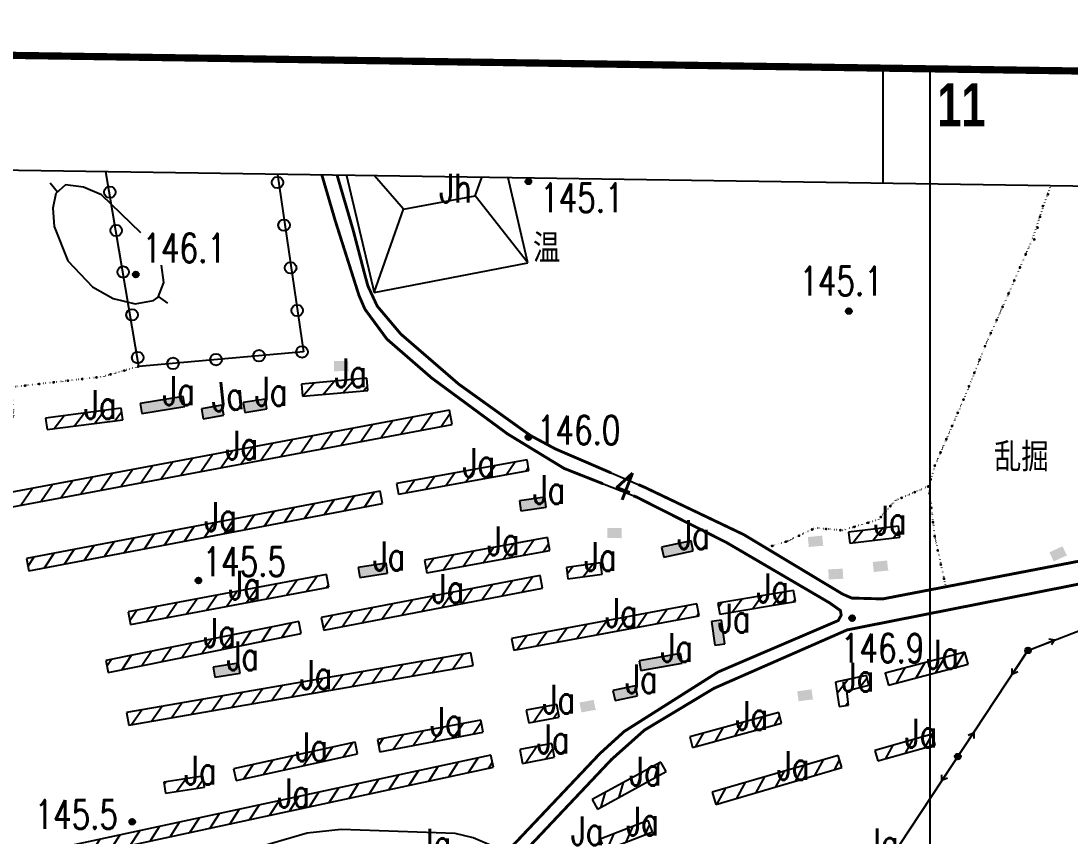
# Model space of a CAD drawing. Extents: x 408766 to 414302, y 5156573 to 5161925.
# Drawn here: x 410368 to 411097, y 5161133 to 5161699 of the extents above; entities that cross this region are included whole.
import ezdxf

# ---------------------------------------------------------------- set-up
doc = ezdxf.new("R2010")
doc.units = 0
doc.header["$LTSCALE"] = 1000
for name, pattern in [('0001', [0.5, 0.5, 0]), ('4222', [0.5, 0.5, 0]), ('5130', [1, 1, 0]), ('8111', [1, 1, 0]), ('8130', [1, 1, 0]), ('9100', [0.001, 0, -0.001]), ('9315', [1, 1, 0]), ('9995', [0.001, 0, -0.001])]:
    doc.linetypes.add(name, pattern=pattern)
doc.layers.get('0').update_dxf_attribs({"linetype": 'CONTINUOUS'})
for name, color, linetype in [('0001', 1, 'CONTINUOUS'), ('0001ADD', 1, 'CONTINUOUS'), ('0001BAK', 1, 'CONTINUOUS'), ('0002', 2, 'CONTINUOUS'), ('0002ADD', 2, 'CONTINUOUS'), ('0003ADD', 3, 'CONTINUOUS'), ('0003BAK', 3, 'CONTINUOUS'), ('0005ADD', 5, 'CONTINUOUS'), ('0005BAK', 5, 'CONTINUOUS'), ('0006', 6, 'CONTINUOUS'), ('0007', 7, 'CONTINUOUS'), ('0009', 9, 'CONTINUOUS'), ('0011ADD', 11, 'CONTINUOUS'), ('0011BAK', 11, 'CONTINUOUS'), ('0012', 12, 'CONTINUOUS'), ('0013', 13, 'CONTINUOUS'), ('0014', 151, 'CONTINUOUS'), ('0015', 15, 'CONTINUOUS'), ('0017', 85, 'CONTINUOUS'), ('0018', 7, 'CONTINUOUS')]:
    doc.layers.add(name, color=color, linetype=linetype)
doc.styles.add('CADSLDXJ', font='romanc', dxfattribs={"bigfont": 'cadsldxj'})
doc.styles.add('CDXT', font='hbold.shx', dxfattribs={"width": 0.75, "height": 20, "bigfont": 'cdxt.shx'})
doc.styles.add('SIMPLEX', font='simplex.shx', dxfattribs={"width": 0.75, "height": 20})
doc.styles.add('XDX', font='simplex.shx', dxfattribs={"height": 20, "bigfont": 'xdx.shx'})

# ---------------------------------------------------------------- blocks, each defined once
blk = doc.blocks.new('8140')
for radius in [0.0002, 0.000141, 0.0000832, 0.0000301]:
    blk.add_circle((0, 0), radius)
at = {"flags": 1}
blk.add_attdef('8140', (0, 0), '', height=0.0000001, dxfattribs=at)
blk = doc.blocks.new('9315')
blk.add_circle((0, 0), 0.0004)
at = {"flags": 1}
blk.add_attdef('9315', (0, 0), '', height=0.00000001, dxfattribs=at)
blk = doc.blocks.new('2111')
h = blk.add_hatch(color=256)
h.paths.add_polyline_path([(0.0005, 0.00035), (-0.0005, 0.00035), (-0.0005, -0.00035), (0.0005, -0.00035)])
h.paths.add_polyline_path([(0, 0), (0, 0), (0, 0), (0, 0)], flags=24)
blk.add_line((0.0005, -0.00035), (0.0005, -0.00035))
at = {"style": 'CADSLDXJ', "flags": 1}
blk.add_attdef('2111', (0, 0), '', height=0.00000001, dxfattribs=at)
blk = doc.blocks.new('9100')
blk.add_hatch(color=256).paths.add_polyline_path([(0.0001, 0, 1), (-0.0001, 0, 1)])
blk = doc.blocks.new('5130')
blk.add_hatch(color=256).paths.add_polyline_path([(0.0002, 0, 1), (-0.0002, 0, 1)])
for points in [[(0, 0), (0.002, 0)], [(0.001638, 0.000233), (0.002, 0), (0.001658, -0.000229)]]:
    blk.add_lwpolyline(points)
blk.add_circle((0, 0), 0.0002)
at = {"flags": 1}
blk.add_attdef('5130', (0, 0), '', height=0.000001, dxfattribs=at)
blk = doc.blocks.new('5131')
for points in [[(-0.001638, -0.000233), (-0.002, 0), (-0.001658, 0.000229)], [(0, 0), (-0.002, 0)]]:
    blk.add_lwpolyline(points)
at = {"flags": 1}
blk.add_attdef('5131', (0, 0), '', height=0.0000000001, dxfattribs=at)

msp = doc.modelspace()

# ---------------------------------------------------------------- hatches: boundary and pattern name
at = {"layer": '0001ADD', "linetype": '0001'}
h = msp.add_hatch(dxfattribs=at)
h.set_pattern_fill('U', color=256, scale=10, angle=50.13028, style=0, pattern_type=0)
h.set_pattern_definition([(50.13027703, (0, 0), (-7.675040084, 6.41044146), [])])
h.paths.add_polyline_path([(410563.96, 5161438.04), (410609.44, 5161442.12), (410608.68, 5161450.54), (410563.21, 5161446.46)])
for points in [[(410452.44, 5161426.1), (410482.2, 5161430.87), (410481.09, 5161437.78), (410451.33, 5161433.01)], [(410523.88, 5161426.8), (410539.33, 5161429.24), (410538.24, 5161436.15), (410522.79, 5161433.71)], [(410495.04, 5161422.45), (410509.29, 5161425), (410508.06, 5161431.89), (410493.8, 5161429.34)], [(410715.77, 5161358.54), (410733.31, 5161360.97), (410732.35, 5161367.9), (410714.81, 5161365.47)], [(410814.94, 5161326.29), (410835.41, 5161330.74), (410833.93, 5161337.58), (410813.45, 5161333.13)], [(410603.81, 5161312.14), (410623.12, 5161315.16), (410622.04, 5161322.08), (410602.73, 5161319.06)], [(410857.32, 5161266.13), (410855.1, 5161282.58), (410848.16, 5161281.64), (410850.39, 5161265.19)], [(410503.07, 5161242.9), (410520.63, 5161245.7), (410519.52, 5161252.62), (410501.96, 5161249.81)], [(410799.02, 5161247.45), (410827.78, 5161252.55), (410826.55, 5161259.44), (410797.8, 5161254.34)], [(410781.14, 5161226.72), (410796.72, 5161230.05), (410795.26, 5161236.89), (410779.68, 5161233.56)]]:
    msp.add_hatch(color=256, dxfattribs=at).paths.add_polyline_path(points)
h = msp.add_hatch(dxfattribs=at)
h.set_pattern_fill('U', color=256, scale=10, angle=55.58417, style=0, pattern_type=0)
h.set_pattern_definition([(55.58416504, (0, 0), (-8.249573256, 5.651950203), [])])
h.paths.add_polyline_path([(410355.04, 5161359.92), (410668.08, 5161418.41), (410666.23, 5161428.34), (410353.18, 5161369.85)])
h = msp.add_hatch(dxfattribs=at)
h.set_pattern_fill('U', color=256, scale=10, angle=52.42262, style=0, pattern_type=0)
h.set_pattern_definition([(52.42262336, (0, 0), (-7.925304987, 6.098322792), [])])
h.paths.add_polyline_path([(410386.52, 5161414.95), (410439.08, 5161421.8), (410438.04, 5161429.79), (410385.47, 5161422.94)])
h = msp.add_hatch(dxfattribs=at)
h.set_pattern_fill('U', color=256, scale=10, angle=55.23921, style=0, pattern_type=0)
h.set_pattern_definition([(55.23920727, (0, 0), (-8.215395539, 5.70151525), [])])
h.paths.add_polyline_path([(410630.65, 5161370.07), (410721.31, 5161386.45), (410719.98, 5161393.81), (410629.32, 5161377.43)])
h = msp.add_hatch(dxfattribs=at)
h.set_pattern_fill('U', color=256, scale=10, angle=55.76816, style=0, pattern_type=0)
h.set_pattern_definition([(55.7681648, (0, 0), (-8.267681367, 5.625428412), [])])
h.paths.add_polyline_path([(410373.89, 5161316.8), (410619.57, 5161363.52), (410617.94, 5161372.08), (410372.26, 5161325.36)])
h = msp.add_hatch(dxfattribs=at)
h.set_pattern_fill('U', color=256, scale=10, angle=51.72804, style=0, pattern_type=0)
h.set_pattern_definition([(51.72803666, (0, 0), (-7.850795543, 6.193949413), [])])
h.paths.add_polyline_path([(410944.24, 5161336.07), (410978.87, 5161340.15), (410977.96, 5161347.85), (410943.33, 5161343.76)])
h = msp.add_hatch(dxfattribs=at)
h.set_pattern_fill('U', color=256, scale=10, angle=55.39234, style=0, pattern_type=0)
h.set_pattern_definition([(55.392345, (0, 0), (-8.230604944, 5.679537151), [])])
h.paths.add_polyline_path([(410650.42, 5161315.28), (410735.78, 5161330.93), (410734.15, 5161339.85), (410648.79, 5161324.2)])
h = msp.add_hatch(dxfattribs=at)
h.set_pattern_fill('U', color=256, scale=10, angle=52.84406, style=0, pattern_type=0)
h.set_pattern_definition([(52.84406074, (0, 0), (-7.969946222, 6.039864007), [])])
h.paths.add_polyline_path([(410748.37, 5161311.24), (410772.09, 5161314.51), (410771.02, 5161322.3), (410747.3, 5161319.03)])
h = msp.add_hatch(dxfattribs=at)
h.set_pattern_fill('U', color=256, scale=10, angle=55.67973, style=0, pattern_type=0)
h.set_pattern_definition([(55.67973026, (0, 0), (-8.258988821, 5.638182655), [])])
h.paths.add_polyline_path([(410444.47, 5161279.52), (410582.4, 5161305.53), (410580.76, 5161314.22), (410442.83, 5161288.21)])
h = msp.add_hatch(dxfattribs=at)
h.set_pattern_fill('U', color=256, scale=10, angle=55.86602, style=0, pattern_type=0)
h.set_pattern_definition([(55.86601858, (0, 0), (-8.27727681, 5.611300082), [])])
h.paths.add_polyline_path([(410578.73, 5161275.45), (410730.74, 5161304.63), (410729.01, 5161313.64), (410577, 5161284.46)])
h = msp.add_hatch(dxfattribs=at)
h.set_pattern_fill('U', color=256, scale=10, angle=54.40312, style=0, pattern_type=0)
h.set_pattern_definition([(54.4031201, (0, 0), (-8.1313246, 5.82078691), [])])
h.paths.add_polyline_path([(410853.8, 5161286.7), (410906.43, 5161295.42), (410905.16, 5161303.07), (410852.53, 5161294.35)])
h = msp.add_hatch(dxfattribs=at)
h.set_pattern_fill('U', color=256, scale=10, angle=55.54867, style=0, pattern_type=0)
h.set_pattern_definition([(55.54866958, (0, 0), (-8.246070219, 5.657059833), [])])
h.paths.add_polyline_path([(410710.74, 5161261.58), (410839.45, 5161285.55), (410837.9, 5161293.86), (410709.19, 5161269.89)])
h = msp.add_hatch(dxfattribs=at)
h.set_pattern_fill('U', color=256, scale=10, angle=56.37592, style=0, pattern_type=0)
h.set_pattern_definition([(56.37592032, (0, 0), (-8.326885935, 5.537415519), [])])
h.paths.add_polyline_path([(410429.02, 5161246.22), (410563.09, 5161273.19), (410561.41, 5161281.5), (410427.34, 5161254.52)])
h = msp.add_hatch(dxfattribs=at)
h.set_pattern_fill('U', color=256, scale=10, angle=54.80945, style=0, pattern_type=0)
h.set_pattern_definition([(54.80945473, (0, 0), (-8.172400079, 5.762974662), [])])
h.paths.add_polyline_path([(410443.36, 5161209.64), (410682.55, 5161251), (410681.05, 5161259.72), (410441.85, 5161218.36)])
h = msp.add_hatch(dxfattribs=at)
h.set_pattern_fill('U', color=256, scale=10, angle=59.87927, style=0, pattern_type=0)
h.set_pattern_definition([(59.87926535, (0, 0), (-8.649698733, 5.018237921), [])])
h.paths.add_polyline_path([(410970.97, 5161237.27), (411026.32, 5161251.98), (411024.11, 5161260.3), (410968.76, 5161245.6)])
h = msp.add_hatch(dxfattribs=at)
h.set_pattern_fill('U', color=256, scale=10, angle=52.34362, style=0, pattern_type=0)
h.set_pattern_definition([(52.34361972, (0, 0), (-7.916888639, 6.109244985), [])])
h.paths.add_polyline_path([(410936.78, 5161222.52), (410943.37, 5161223.37), (410942.09, 5161233.35), (410957.4, 5161237.39), (410955.91, 5161244.18), (410934.22, 5161239.51)])
h = msp.add_hatch(dxfattribs=at)
h.set_pattern_fill('U', color=256, scale=10, angle=55.89837, style=0, pattern_type=0)
h.set_pattern_definition([(55.89837072, (0, 0), (-8.280443918, 5.606625413), [])])
h.paths.add_polyline_path([(410721.16, 5161211.08), (410742.34, 5161215.16), (410740.63, 5161224.03), (410719.46, 5161219.95)])
h = msp.add_hatch(dxfattribs=at)
h.set_pattern_fill('U', color=256, scale=10, angle=60.25907, style=0, pattern_type=0)
h.set_pattern_definition([(60.25906925, (0, 0), (-8.682773488, 4.960790718), [])])
h.paths.add_polyline_path([(410834.95, 5161194.15), (410896.85, 5161211.03), (410894.88, 5161218.26), (410832.98, 5161201.38)])
h = msp.add_hatch(dxfattribs=at)
h.set_pattern_fill('U', color=256, scale=10, angle=55.74713, style=0, pattern_type=0)
h.set_pattern_definition([(55.74712919, (0, 0), (-8.265615487, 5.628463434), [])])
h.paths.add_polyline_path([(410617.8, 5161191.08), (410689.48, 5161204.69), (410687.87, 5161213.15), (410616.19, 5161199.55)])
h = msp.add_hatch(dxfattribs=at)
h.set_pattern_fill('U', color=256, scale=10, angle=60.66808, style=0, pattern_type=0)
h.set_pattern_definition([(60.66807564, (0, 0), (-8.717964605, 4.898682798), [])])
h.paths.add_polyline_path([(410963.57, 5161184.79), (411003.39, 5161195.96), (411001.35, 5161203.21), (410961.54, 5161192.05)])
h = msp.add_hatch(dxfattribs=at)
h.set_pattern_fill('U', color=256, scale=10, angle=57.36993, style=0, pattern_type=0)
h.set_pattern_definition([(57.3699325, (0, 0), (-8.421695466, 5.392128103), [])])
h.paths.add_polyline_path([(410517.85, 5161171.18), (410602.25, 5161189.69), (410600.48, 5161197.77), (410516.07, 5161179.26)])
h = msp.add_hatch(dxfattribs=at)
h.set_pattern_fill('U', color=256, scale=10, angle=56.04352, style=0, pattern_type=0)
h.set_pattern_definition([(56.04352375, (0, 0), (-8.294621145, 5.585629781), [])])
h.paths.add_polyline_path([(410716.83, 5161183.05), (410739.02, 5161187.39), (410737.16, 5161196.91), (410714.97, 5161192.58)])
h = msp.add_hatch(dxfattribs=at)
h.set_pattern_fill('U', color=256, scale=10, angle=57.14632, style=0, pattern_type=0)
h.set_pattern_definition([(57.14632307, (0, 0), (-8.400587412, 5.424954482), [])])
h.paths.add_polyline_path([(410398.57, 5161116.14), (410696.66, 5161180.29), (410694.85, 5161188.69), (410396.76, 5161124.54)])
h = msp.add_hatch(dxfattribs=at)
h.set_pattern_fill('U', color=256, scale=10, angle=61.3034, style=0, pattern_type=0)
h.set_pattern_definition([(61.30340159, (0, 0), (-8.771746725, 4.801714214), [])])
h.paths.add_polyline_path([(410851.11, 5161154.53), (410938.64, 5161180.13), (410936.17, 5161188.58), (410848.64, 5161162.98)])
h = msp.add_hatch(dxfattribs=at)
h.set_pattern_fill('U', color=256, scale=10, angle=73.58166, style=0, pattern_type=0)
h.set_pattern_definition([(73.58166437, (0, 0), (-9.592235713, 2.826484392), [])])
h.paths.add_polyline_path([(410768.93, 5161151.3), (410816.64, 5161177.29), (410813.02, 5161183.94), (410765.31, 5161157.94)])
h = msp.add_hatch(dxfattribs=at)
h.set_pattern_fill('U', color=256, scale=10, angle=53.87023, style=0, pattern_type=0)
h.set_pattern_definition([(53.87022862, (0, 0), (-8.076836233, 5.896161163), [])])
h.paths.add_polyline_path([(410468.92, 5161162.34), (410495.88, 5161166.55), (410494.69, 5161174.17), (410467.73, 5161169.97)])
h = msp.add_hatch(dxfattribs=at)
h.set_pattern_fill('U', color=256, scale=10, angle=66.24845, style=0, pattern_type=0)
h.set_pattern_definition([(66.2484481, (0, 0), (-9.1530057, 4.027714817), [])])
h.paths.add_polyline_path([(410773.77, 5161122.51), (410807.2, 5161135.5), (410804.14, 5161143.37), (410770.71, 5161130.37)])

# ---------------------------------------------------------------- linework, layer by layer
at = {"layer": '0001', "linetype": '0001'}
msp.add_lwpolyline([(410594.66, 5161591.46), (410613.73, 5161510.15), (410720.42, 5161530.85), (410706.93, 5161589.82)], dxfattribs=at)
for points in [[(410563.96, 5161438.04), (410609.44, 5161442.12), (410608.68, 5161450.54), (410563.21, 5161446.46)], [(410452.44, 5161426.1), (410482.2, 5161430.87), (410481.09, 5161437.78), (410451.33, 5161433.01)], [(410523.88, 5161426.8), (410539.33, 5161429.24), (410538.24, 5161436.15), (410522.79, 5161433.71)], [(410355.04, 5161359.92), (410668.08, 5161418.41), (410666.23, 5161428.34), (410353.18, 5161369.85)], [(410386.52, 5161414.95), (410439.08, 5161421.8), (410438.04, 5161429.79), (410385.47, 5161422.94)], [(410495.04, 5161422.45), (410509.29, 5161425), (410508.06, 5161431.89), (410493.8, 5161429.34)], [(410630.65, 5161370.07), (410721.31, 5161386.45), (410719.98, 5161393.81), (410629.32, 5161377.43)], [(410373.89, 5161316.8), (410619.57, 5161363.52), (410617.94, 5161372.08), (410372.26, 5161325.36)], [(410715.77, 5161358.54), (410733.31, 5161360.97), (410732.35, 5161367.9), (410714.81, 5161365.47)], [(410944.24, 5161336.07), (410978.87, 5161340.15), (410977.96, 5161347.85), (410943.33, 5161343.76)], [(410650.42, 5161315.28), (410735.78, 5161330.93), (410734.15, 5161339.85), (410648.79, 5161324.2)], [(410814.94, 5161326.29), (410835.41, 5161330.74), (410833.93, 5161337.58), (410813.45, 5161333.13)], [(410603.81, 5161312.14), (410623.12, 5161315.16), (410622.04, 5161322.08), (410602.73, 5161319.06)], [(410748.37, 5161311.24), (410772.09, 5161314.51), (410771.02, 5161322.3), (410747.3, 5161319.03)], [(410444.47, 5161279.52), (410582.4, 5161305.53), (410580.76, 5161314.22), (410442.83, 5161288.21)], [(410578.73, 5161275.45), (410730.74, 5161304.63), (410729.01, 5161313.64), (410577, 5161284.46)], [(410853.8, 5161286.7), (410906.43, 5161295.42), (410905.16, 5161303.07), (410852.53, 5161294.35)], [(410710.74, 5161261.58), (410839.45, 5161285.55), (410837.9, 5161293.86), (410709.19, 5161269.89)], [(410429.02, 5161246.22), (410563.09, 5161273.19), (410561.41, 5161281.5), (410427.34, 5161254.52)], [(410857.32, 5161266.13), (410855.1, 5161282.58), (410848.16, 5161281.64), (410850.39, 5161265.19)], [(410443.36, 5161209.64), (410682.55, 5161251), (410681.05, 5161259.72), (410441.85, 5161218.36)], [(410970.97, 5161237.27), (411026.32, 5161251.98), (411024.11, 5161260.3), (410968.76, 5161245.6)], [(410503.07, 5161242.9), (410520.63, 5161245.7), (410519.52, 5161252.62), (410501.96, 5161249.81)], [(410799.02, 5161247.45), (410827.78, 5161252.55), (410826.55, 5161259.44), (410797.8, 5161254.34)], [(410936.78, 5161222.52), (410943.37, 5161223.37), (410942.09, 5161233.35), (410957.4, 5161237.39), (410955.91, 5161244.18), (410934.22, 5161239.51)], [(410781.14, 5161226.72), (410796.72, 5161230.05), (410795.26, 5161236.89), (410779.68, 5161233.56)], [(410721.16, 5161211.08), (410742.34, 5161215.16), (410740.63, 5161224.03), (410719.46, 5161219.95)], [(410834.95, 5161194.15), (410896.85, 5161211.03), (410894.88, 5161218.26), (410832.98, 5161201.38)], [(410617.8, 5161191.08), (410689.48, 5161204.69), (410687.87, 5161213.15), (410616.19, 5161199.55)], [(410963.57, 5161184.79), (411003.39, 5161195.96), (411001.35, 5161203.21), (410961.54, 5161192.05)], [(410517.85, 5161171.18), (410602.25, 5161189.69), (410600.48, 5161197.77), (410516.07, 5161179.26)], [(410716.83, 5161183.05), (410739.02, 5161187.39), (410737.16, 5161196.91), (410714.97, 5161192.58)], [(410398.57, 5161116.14), (410696.66, 5161180.29), (410694.85, 5161188.69), (410396.76, 5161124.54)], [(410851.11, 5161154.53), (410938.64, 5161180.13), (410936.17, 5161188.58), (410848.64, 5161162.98)], [(410768.93, 5161151.3), (410816.64, 5161177.29), (410813.02, 5161183.94), (410765.31, 5161157.94)], [(410468.92, 5161162.34), (410495.88, 5161166.55), (410494.69, 5161174.17), (410467.73, 5161169.97)], [(410773.77, 5161122.51), (410807.2, 5161135.5), (410804.14, 5161143.37), (410770.71, 5161130.37)]]:
    msp.add_lwpolyline(points, close=True, dxfattribs=at)
at = {"layer": '0001ADD', "linetype": '0001'}
for points in [[(410613.73, 5161510.15), (410634.16, 5161567.97), (410614.11, 5161591.18)], [(410720.42, 5161530.85), (410684, 5161577.37), (410688.49, 5161590.09)], [(410634.16, 5161567.97), (410684, 5161577.37)]]:
    msp.add_lwpolyline(points, dxfattribs=at)
at = {"layer": '0001BAK', "linetype": '9995'}
msp.add_lwpolyline([(411083.44, 5161584.3), (411070.35, 5161545.88), (411053.75, 5161507.76), (411038.82, 5161474.61), (411023.88, 5161437.31), (411003.13, 5161389.64), (410998.99, 5161375.55), (411003.13, 5161340.74), (411010.6, 5161306.76)], dxfattribs=at)
at = {"layer": '0002', "linetype": '5130'}
msp.add_lwpolyline([(410385.69, 5160740.27), (410710.6, 5160720.44), (411067.98, 5161261.52), (411154.86, 5161295.22), (411228.28, 5161354.44), (411230.39, 5161405.23), (411232.98, 5161451.15), (411278.27, 5161581.44)], dxfattribs=at)
at = {"layer": '0003ADD', "linetype": '4222', "const_width": 2}
for points in [[(410577.49, 5161591.71), (410586.8, 5161559.86), (410603.23, 5161508.13), (410607.4, 5161498.49), (410622.67, 5161477.74), (410653.63, 5161450.84), (410706.44, 5161411.9), (410745.73, 5161387.94), (410772.72, 5161377.28)], [(410588.07, 5161591.56), (410599.2, 5161553.43), (410607.43, 5161521.98), (410609.46, 5161514.59), (410615.93, 5161500.66), (410632.29, 5161481.28), (410672.53, 5161446.5), (410722.27, 5161410.82), (410739.77, 5161401.44), (410778.27, 5161384.88)], [(410797.34, 5161376.69), (410801.65, 5161374.83), (410870.65, 5161341.88), (410939.26, 5161300.59), (410945.52, 5161297.87), (410967.07, 5161297.27), (411102.28, 5161323.29), (411174.49, 5161339.39), (411267.11, 5161355.03), (411427.76, 5161382.72)], [(410793.97, 5161368.88), (410795.91, 5161368.11), (410858.45, 5161336.51), (410930.21, 5161294.5), (410937.67, 5161289.21), (410938.21, 5161286.02), (410936.2, 5161282.27), (410852.74, 5161246.53), (410787.5, 5161205.21), (410770.58, 5161189.82), (410709.12, 5161124.89), (410648.03, 5161050.44), (410630.82, 5161024.89), (410611.91, 5161006.38), (410577.62, 5160982.59), (410551.89, 5160969.98), (410455.81, 5160936.5), (410293.88, 5160884.56), (410095.64, 5160827.28), (410044.01, 5160817.94), (410018.55, 5160814.84), (409936.02, 5160812.08), (409643.72, 5160815.22), (409638.96, 5160815.02)], [(410947.95, 5160060.01), (410933.63, 5160248.94), (410925.92, 5160312.63), (410899.09, 5160440.33), (410864.27, 5160554.94), (410852.22, 5160577.49), (410816.44, 5160657.84), (410751.68, 5160767.58), (410705.34, 5160833.63), (410642.75, 5160930.61), (410635.59, 5160946.68), (410640.33, 5161006.57), (410652.18, 5161040.16), (410660.8, 5161053.25), (410713.33, 5161116.52), (410778.71, 5161185.78), (410801.48, 5161206.08), (410849.88, 5161235.19), (410942.36, 5161275.75), (411102.46, 5161307.41), (411429.52, 5161365.77)]]:
    msp.add_lwpolyline(points, dxfattribs=at)
at = {"layer": '0003BAK', "linetype": '4222'}
for points in [[(410577.49, 5161591.71), (410586.8, 5161559.86), (410603.23, 5161508.13), (410607.4, 5161498.49), (410622.67, 5161477.74), (410653.63, 5161450.84), (410706.44, 5161411.9), (410745.73, 5161387.94), (410795.91, 5161368.11), (410858.45, 5161336.51), (410930.21, 5161294.5), (410937.67, 5161289.21), (410938.21, 5161286.02), (410936.2, 5161282.27), (410852.74, 5161246.53), (410787.5, 5161205.21), (410770.58, 5161189.82), (410709.12, 5161124.89)], [(410588.07, 5161591.56), (410599.2, 5161553.43), (410607.43, 5161521.98), (410609.46, 5161514.59), (410615.93, 5161500.66), (410632.29, 5161481.28), (410672.53, 5161446.5), (410722.27, 5161410.82), (410739.77, 5161401.44), (410801.65, 5161374.83), (410870.65, 5161341.88), (410939.26, 5161300.59), (410945.52, 5161297.87), (410967.07, 5161297.27), (411102.28, 5161323.29), (411174.49, 5161339.39), (411267.11, 5161355.03), (411724.57, 5161433.87), (411772.84, 5161438.92), (411954.5, 5161447.76), (411973.82, 5161458), (411980.32, 5161463.53), (411989.68, 5161480.4), (412011.99, 5161570.68)], [(410947.95, 5160060.01), (410933.63, 5160248.94), (410925.92, 5160312.63), (410899.09, 5160440.33), (410864.27, 5160554.94), (410852.22, 5160577.49), (410816.44, 5160657.84), (410751.68, 5160767.58), (410705.34, 5160833.63), (410642.75, 5160930.61), (410635.59, 5160946.68), (410640.33, 5161006.57), (410652.18, 5161040.16), (410660.8, 5161053.25), (410713.33, 5161116.52), (410778.71, 5161185.78), (410801.48, 5161206.08), (410849.88, 5161235.19), (410942.36, 5161275.75), (411102.46, 5161307.41), (411710.66, 5161415.93), (411736.1, 5161418.38), (411738.16, 5161418.51)]]:
    msp.add_lwpolyline(points, dxfattribs=at)
at = {"layer": '0005BAK', "linetype": '9315'}
msp.add_lwpolyline([(410546.6, 5161592.17), (410564.68, 5161468.95), (410450.35, 5161458.77), (410427.33, 5161593.92)], dxfattribs=at)
at = {"layer": '0006', "linetype": '8130', "elevation": 146}
for points in [[(410393.71, 5161579.75), (410388.81, 5161586.08)], [(410463.81, 5161507.37), (410470.27, 5161502.65)]]:
    msp.add_lwpolyline(points, dxfattribs=at)
at = {"layer": '0007', "linetype": '8111'}
for points in [[(410451.59, 5161551.51), (410424.42, 5161577.93), (410411.89, 5161583.36), (410399.25, 5161584.99), (410392.73, 5161578.83), (410390.55, 5161568.73), (410391.46, 5161556.01), (410400.94, 5161532.25)], [(410400.94, 5161532.25), (410418.18, 5161513.99), (410432.54, 5161505.97), (410447.67, 5161502.36), (410460.41, 5161504.54), (410463.65, 5161506.99), (410467.74, 5161517.03), (410465.94, 5161529.07)], [(410704.63, 5161120.99), (410701.46, 5161123.2), (410682.67, 5161131.35), (410670.06, 5161134.25), (410590.86, 5161137.11), (410567.32, 5161134.6), (410537.9, 5161125.91), (410505.8, 5161112.21), (410480.9, 5161106.56), (410425.06, 5161105.6), (410405.47, 5161103.36)]]:
    msp.add_lwpolyline(points, dxfattribs=at)
at = {"layer": '0009', "linetype": '9995'}
msp.add_lwpolyline([(411010.84, 5161305.69), (411102.28, 5161323.29), (411174.49, 5161339.39), (411215.04, 5161346.24)], dxfattribs=at)
at = {"layer": '0011BAK', "linetype": '9100'}
for points in [[(410450.35, 5161458.77), (410424.7, 5161451.57), (410361.37, 5161444.31), (410363.45, 5161423.57), (410325.03, 5161417.35), (410321.91, 5161448.46), (410320.88, 5161493.05), (410316.72, 5161535.57), (410313.79, 5161552.67)], [(410998.99, 5161375.55), (410975.75, 5161365.6), (410964.13, 5161352.34), (410939.24, 5161344.88), (410920.16, 5161346.54), (410901.07, 5161337.42), (410887.79, 5161333.28)]]:
    msp.add_lwpolyline(points, dxfattribs=at)
at = {"layer": '0012'}
for p, q in [((411000, 5158065.05), (411000, 5161665.53)), ((413854.36, 5161543.67), (408904.1, 5161616.25))]:
    msp.add_line(p, q, dxfattribs=at)
at = {"layer": '0012', "const_width": 5}
msp.add_lwpolyline([(408833.18, 5156904.54), (408905.3, 5161696.24), (413855.5, 5161623.67), (413787.17, 5156831.96), (408833.18, 5156904.54)], dxfattribs=at)
at = {"layer": '0018', "color": 2}
msp.add_lwpolyline([(410967.33, 5161586), (410967.33, 5161666.01)], dxfattribs=at)

# ---------------------------------------------------------------- block references
at = {"layer": '0001ADD', "linetype": '9995', "xscale": 10000, "yscale": 10000, "zscale": 10000}
for p in [(411081.9, 5161578.36), (411078.3, 5161570.18), (411076.38, 5161562.8), (411074.64, 5161555.16), (411072.32, 5161546.98), (411066.41, 5161536.84), (411062.42, 5161527.68), (411058.43, 5161518.51), (411054.44, 5161509.34), (411050.35, 5161500.21), (411046.24, 5161491.09), (411042.14, 5161481.98), (411038.1, 5161472.83), (411034.39, 5161463.54), (411030.67, 5161454.26), (411026.95, 5161444.98), (411023.18, 5161435.71), (411019.19, 5161426.54), (411015.2, 5161417.37), (411011.21, 5161408.21), (411007.22, 5161399.04), (411003.23, 5161389.87), (411000.38, 5161380.28), (410999.58, 5161370.52), (411000.77, 5161360.59), (411001.95, 5161350.66), (411003.14, 5161340.73), (411005.28, 5161330.97), (411007.43, 5161321.2), (411009.58, 5161311.43)]:
    msp.add_blockref('9100', p, dxfattribs=at)
at = {"layer": '0002ADD', "linetype": '5130', "xscale": 10000, "yscale": 10000, "zscale": 10000}
for name, p, rotation in [('5130', (411067.98, 5161261.52), 21.20418605707958), ('5131', (411067.98, 5161261.52), 56.55489679699593), ('5130', (411019.24, 5161187.72), 56.55489679699593), ('5131', (411019.24, 5161187.72), 56.55489679699593)]:
    msp.add_blockref(name, p, dxfattribs=dict(at, rotation=rotation))
at = {"layer": '0005ADD', "linetype": '9315', "xscale": 10000, "yscale": 10000, "zscale": 10000}
for p in [(410546.64, 5161586.59), (410430.21, 5161579.83), (410551.19, 5161556.94), (410434.61, 5161553.26), (410555.73, 5161527.29), (410439.44, 5161524.4), (410560.28, 5161497.63), (410445.59, 5161494.66), (410563.7, 5161468.86), (410449.54, 5161464.92), (410474.06, 5161460.88), (410503.94, 5161463.54), (410533.82, 5161466.2)]:
    msp.add_blockref('9315', p, dxfattribs=at)
at = {"layer": '0011ADD', "linetype": '9100', "xscale": 10000, "yscale": 10000, "zscale": 10000}
for p in [(410440.24, 5161455.93), (410449.87, 5161458.64), (410401, 5161448.85), (410410.94, 5161449.99), (410420.87, 5161451.13), (410430.62, 5161453.23), (410371.2, 5161445.44), (410381.13, 5161446.58), (410391.07, 5161447.71), (410998.53, 5161375.35), (410989.33, 5161371.42), (410972.31, 5161361.67), (410980.14, 5161367.48), (410965.72, 5161354.15), (410947.28, 5161347.29), (410956.86, 5161350.16), (410908.92, 5161341.17), (410917.94, 5161345.48), (410927.67, 5161345.89), (410937.64, 5161345.02), (410890.28, 5161334.06), (410899.83, 5161337.04)]:
    msp.add_blockref('9100', p, dxfattribs=at)
at = {"layer": '0015', "xscale": 10000, "yscale": 10000, "zscale": 10000}
for p in [(410720.91, 5161587.33, 145.1), (410448.24, 5161522.66, 146.1), (410943.55, 5161497.25, 145.1), (410720.97, 5161409.58, 146), (410491.72, 5161310.04, 145.5), (410945.76, 5161283.9, 146.9), (410445.76, 5161142.47, 145.5)]:
    msp.add_blockref('8140', p, dxfattribs=at)
at = {"layer": '0015', "linetype": '9315', "xscale": 10000, "yscale": 10000, "zscale": 10000}
for p, rotation in [((410590.93, 5161459.01), 0.5202282110729922), ((410780.79, 5161343.04), 0.2934685364011849), ((410920.37, 5161337.27), 5.44745328964735), ((410934.44, 5161314.56), 2.629293834281979), ((410965.48, 5161319.96), 5.939824179007021), ((410913.12, 5161230.3), 7.624305130963734), ((410762.03, 5161222.77), 10.51862370471895)]:
    msp.add_blockref('2111', p, dxfattribs=dict(at, rotation=rotation))
at = {"layer": '0015', "linetype": '9100', "xscale": 10000, "yscale": 10000, "zscale": 10000, "rotation": 24.91069964574841}
msp.add_blockref('2111', (411088.89, 5161328.59), dxfattribs=at)

# ---------------------------------------------------------------- texts
at = {"layer": '0007', "style": 'SIMPLEX', "width": 0.75}
for s, p in [('145.1', (410729.15, 5161565.97, 145.1)), ('146.1', (410452.87, 5161531.07, 146.1)), ('145.1', (410909.25, 5161508.14, 145.1)), ('146.0', (410726.97, 5161404.58, 146)), ('145.5', (410494.68, 5161313.12, 145.5)), ('146.9', (410938.11, 5161252.99, 146.9)), ('145.5', (410377.93, 5161137.47, 145.5))]:
    msp.add_text(s, height=20, dxfattribs=at).set_placement(p)
at = {"layer": '0012', "style": 'CDXT', "width": 0.75}
msp.add_text('11', height=30, dxfattribs=at).set_placement((411005, 5161625.53))
at = {"layer": '0013', "linetype": '0001', "style": 'XDX'}
for s, p in [('温', (410724.1, 5161530.97)), ('乱掘', (411044.36, 5161385.79))]:
    msp.add_text(s, height=20, dxfattribs=at).set_placement(p)
at = {"layer": '0014', "style": 'SIMPLEX', "width": 0.75}
msp.add_text('4', height=20, rotation=338.52188, dxfattribs=at).set_placement((410778.22, 5161369.15, 146))
at = {"layer": '0017', "linetype": '0001', "style": 'SIMPLEX', "width": 0.75}
for s, p in [('Jh', (410659.08, 5161572.67)), ('Ja', (410586.32, 5161444.29)), ('Ja', (410466.77, 5161431.94)), ('Ja', (410531.06, 5161431.47)), ('Ja', (410412.28, 5161422.37)), ('Ja', (410510.63, 5161394.13)), ('Ja', (410675.32, 5161381.94)), ('Ja', (410724.06, 5161363.22)), ('Ja', (410495.91, 5161344.44)), ('Ja', (410961.1, 5161341.96)), ('Ja', (410692.29, 5161327.57)), ('Ja', (410824.43, 5161331.93)), ('Ja', (410612.93, 5161317.11)), ('Ja', (410759.69, 5161316.77)), ('Ja', (410512.62, 5161296.87)), ('Ja', (410653.87, 5161294.54)), ('Ja', (410879.48, 5161294.89)), ('Ja', (410774.32, 5161277.72)), ('Ja', (410852.74, 5161273.89)), ('Ja', (410495.22, 5161263.86)), ('Ja', (410511.29, 5161247.76)), ('Ja', (410812.79, 5161253.45)), ('Ja', (410997.54, 5161248.79)), ('Ja', (410562.2, 5161234.68)), ('Ja', (410938.69, 5161232.93)), ('Ja', (410788.2, 5161231.81)), ('Ja', (410730.9, 5161217.56)), ('Ja', (410864.91, 5161206.21)), ('Ja', (410652.83, 5161202.12)), ('Ja', (410727, 5161189.98)), ('Ja', (410982.46, 5161194)), ('Ja', (410559.16, 5161184.48)), ('Ja', (410481.8, 5161168.26)), ('Ja', (410790.97, 5161167.62)), ('Ja', (410893.64, 5161171.55)), ('Ja', (410546.71, 5161152.41)), ('Ja', (410788.96, 5161132.94)), ('Ja', (410750.51, 5161126.22)), ('Ja', (410644.81, 5161117.49)), ('Ja', (410955.56, 5161117.73))]:
    msp.add_text(s, height=20, dxfattribs=at).set_placement(p)
msp.add_text('Ja', height=20, rotation=5.33909, dxfattribs=at).set_placement((410501.55, 5161427.17))

doc.saveas('drawing.dxf')
